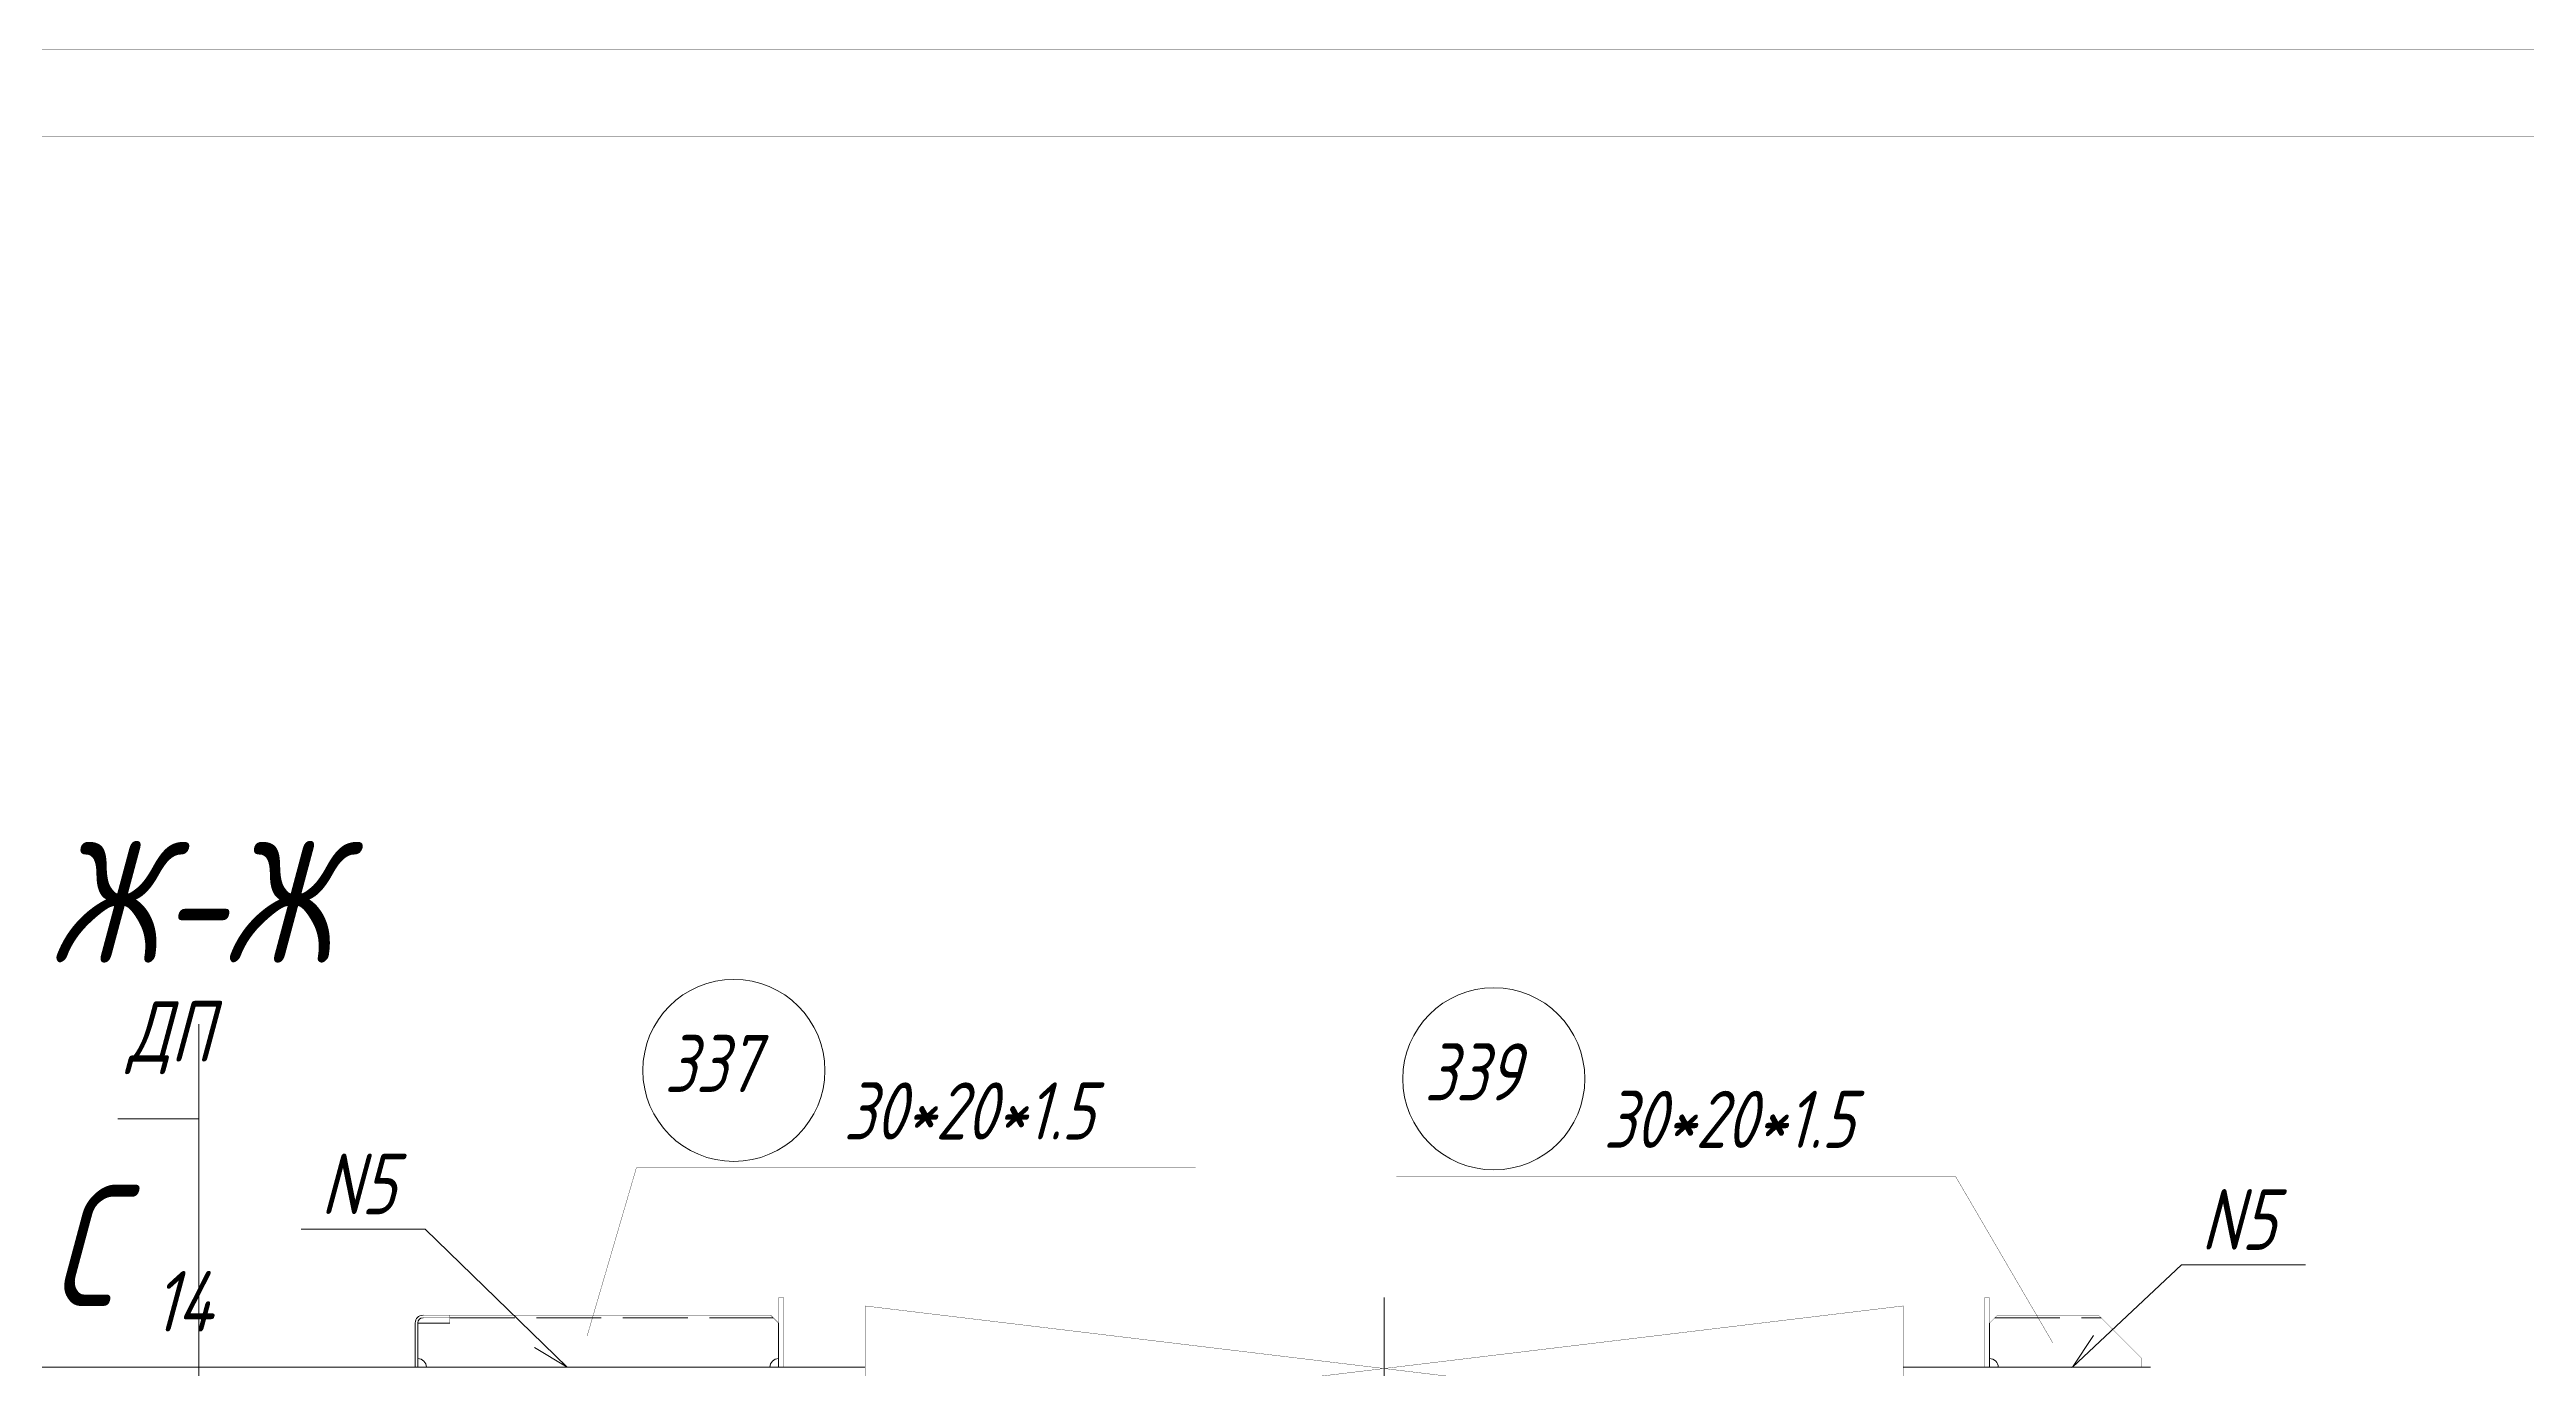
# Model space of a CAD drawing. Header units: millimetres. Extents: x 77380 to 135900, y -26587 to 17301.
# Drawn here: x 132278 to 133710, y 3312 to 4074 of the extents above; entities that cross this region are included whole.
import ezdxf

# ---------------------------------------------------------------- set-up
doc = ezdxf.new("R2010")
doc.units = ezdxf.units.MM
for name, pattern in [('K5LT32768', [0]), ('K5LT32772', [0]), ('K5LT32773', [50, 37.5, -12.5]), ('K5LT32776', [0]), ('K5LT32780', [0]), ('K5LT32781', [0]), ('K5LT32785', [200, 125, -25, 25, -25]), ('K5LT32835', [0]), ('K5LT_THIN', [0])]:
    doc.linetypes.add(name, pattern=pattern)
doc.styles.add('KTEXTSTYLE', font='GOST_AU.SHX', dxfattribs={"width": 0.96, "height": 5})

# ---------------------------------------------------------------- blocks, each defined once
blk = doc.blocks.new('U298')
at = {"color": 7, "linetype": 'K5LT32780', "const_width": 0.18}
for points in [[(126945.3, 12764.4), (135355.3, 12764.4), (135355.3, 18704.4), (126945.3, 18704.4)], [(127145.3, 12814.4), (135305.3, 12814.4), (135305.3, 18654.4), (127145.3, 18654.4)]]:
    blk.add_lwpolyline(points, close=True, dxfattribs=at)
blk = doc.blocks.new('U316')
at = {"color": 7, "linetype": 'K5LT_THIN', "lineweight": 18}
for p, q in [((131950, 18022.9), (132032.1, 17943.1)), ((132032.1, 17943.1), (132029.2, 17945.9))]:
    blk.add_line(p, q, dxfattribs=at)
at = {"color": 7, "linetype": 'K5LT32835', "lineweight": 18}
for p, q in [((132029.5, 17944.8), (132030.3, 17944.8)), ((132029.5, 17944.8), (132030.4, 17944.8)), ((132029.5, 17944.8), (132029.5, 17944.8)), ((132029.6, 17944.9), (132030.2, 17944.9)), ((132029.6, 17944.7), (132029.6, 17944.9)), ((132029.6, 17944.7), (132029.6, 17944.8)), ((132029.6, 17944.7), (132030.4, 17944.7)), ((132029.7, 17945), (132030.1, 17945)), ((132029.7, 17944.9), (132030.2, 17945)), ((132029.7, 17944.6), (132029.7, 17945)), ((132029.8, 17944.6), (132029.7, 17945)), ((132029.7, 17944.6), (132030.5, 17944.6)), ((132029.8, 17945.1), (132030, 17945.1)), ((132029.8, 17945.1), (132030, 17945.1)), ((132029.8, 17944.6), (132029.8, 17945.1)), ((132029.8, 17944.6), (132030.6, 17944.6)), ((132029.9, 17945.2), (132029.9, 17945.2)), ((132029.9, 17944.5), (132029.9, 17945.2)), ((132029.9, 17944.5), (132029.9, 17945.2)), ((132029.9, 17944.5), (132030.6, 17944.5)), ((132030, 17944.4), (132030, 17945.1)), ((132030, 17944.4), (132030.7, 17944.5)), ((132030.1, 17944.4), (132030.1, 17945)), ((132030.1, 17944.4), (132030.1, 17945)), ((132030.1, 17944.4), (132030.7, 17944.4)), ((132030.2, 17944.3), (132030.2, 17944.9)), ((132030.2, 17944.3), (132030.8, 17944.3)), ((132030.3, 17944.3), (132030.3, 17944.9)), ((132030.3, 17944.2), (132030.3, 17944.8)), ((132030.3, 17944.3), (132030.9, 17944.3)), ((132030.4, 17944.2), (132030.4, 17944.7)), ((132030.4, 17944.2), (132030.9, 17944.2)), ((132030.5, 17944.1), (132030.5, 17944.7)), ((132030.5, 17944.1), (132030.5, 17944.6)), ((132030.5, 17944.1), (132031, 17944.1)), ((132030.6, 17944.1), (132030.6, 17944.5)), ((132030.7, 17944), (132030.6, 17944.5)), ((132030.6, 17944.1), (132031.1, 17944.1)), ((132030.7, 17944), (132030.7, 17944.4)), ((132030.7, 17944), (132031.1, 17944)), ((132030.8, 17943.9), (132030.8, 17944.4)), ((132030.8, 17943.9), (132030.8, 17944.3)), ((132030.8, 17943.9), (132031.2, 17943.9)), ((132030.9, 17943.9), (132030.9, 17944.2)), ((132030.9, 17943.9), (132031.3, 17943.9)), ((132031, 17943.8), (132031, 17944.2)), ((132031, 17943.8), (132031, 17944.1)), ((132031, 17943.8), (132031.3, 17943.8)), ((132031.1, 17943.7), (132031.1, 17944)), ((132031.1, 17943.8), (132031.4, 17943.8)), ((132031.2, 17943.7), (132031.2, 17944)), ((132031.2, 17943.6), (132031.2, 17943.9)), ((132031.2, 17943.7), (132031.5, 17943.7)), ((132031.2, 17943.6), (132031.5, 17943.6)), ((132031.3, 17943.6), (132031.3, 17943.9)), ((132031.3, 17943.6), (132031.6, 17943.6)), ((132031.4, 17943.6), (132031.4, 17943.8)), ((132031.4, 17943.5), (132031.4, 17943.7)), ((132031.4, 17943.5), (132031.6, 17943.5)), ((132031.5, 17943.5), (132031.5, 17943.7)), ((132031.5, 17943.4), (132031.5, 17943.6)), ((132031.5, 17943.4), (132031.7, 17943.4)), ((132031.6, 17943.4), (132031.6, 17943.5)), ((132031.6, 17943.4), (132031.8, 17943.4)), ((132031.7, 17943.4), (132031.7, 17943.5)), ((132031.7, 17943.3), (132031.7, 17943.4)), ((132031.7, 17943.3), (132031.8, 17943.3)), ((132031.8, 17943.3), (132031.8, 17943.4)), ((132031.8, 17943.3), (132031.9, 17943.3)), ((132031.9, 17943.2), (132031.9, 17943.3)), ((132031.9, 17943.2), (132032, 17943.2)), ((132031.9, 17943.2), (132031.9, 17943.2)), ((132032, 17943.1), (132032, 17943.2)), ((132032, 17943.1), (132032, 17943.1))]:
    blk.add_line(p, q, dxfattribs=at)
at = {"color": 7, "linetype": 'K5LT32835', "const_width": 0.18}
blk.add_lwpolyline([(132029.9, 17945.2), (132032.1, 17943.1), (132029.5, 17944.8)], close=True, dxfattribs=at)
blk = doc.blocks.new('U317')
at = {"color": 7, "linetype": 'K5LT_THIN', "lineweight": 18}
for p, q in [((132965.1, 18002.3), (132902.1, 17943.1)), ((132902.1, 17943.1), (132905, 17945.8))]:
    blk.add_line(p, q, dxfattribs=at)
at = {"color": 7, "linetype": 'K5LT32835', "lineweight": 18}
for p, q in [((132902.1, 17943.2), (132902.1, 17943.2)), ((132902.1, 17943.1), (132902.1, 17943.1)), ((132902.2, 17943.4), (132902.3, 17943.4)), ((132902.2, 17943.3), (132902.2, 17943.3)), ((132902.2, 17943.3), (132902.3, 17943.3)), ((132902.2, 17943.2), (132902.2, 17943.2)), ((132902.2, 17943.2), (132902.2, 17943.2)), ((132902.3, 17943.5), (132902.5, 17943.5)), ((132902.3, 17943.4), (132902.3, 17943.3)), ((132902.3, 17943.4), (132902.4, 17943.4)), ((132902.4, 17943.6), (132902.4, 17943.4)), ((132902.4, 17943.6), (132902.6, 17943.6)), ((132902.4, 17943.5), (132902.4, 17943.4)), ((132902.4, 17943.5), (132902.5, 17943.5)), ((132902.5, 17943.7), (132902.5, 17943.5)), ((132902.5, 17943.7), (132902.7, 17943.7)), ((132902.5, 17943.7), (132902.7, 17943.7)), ((132902.6, 17943.9), (132902.6, 17943.6)), ((132902.6, 17943.9), (132902.9, 17943.9)), ((132902.6, 17943.9), (132902.9, 17943.8)), ((132902.6, 17943.8), (132902.6, 17943.6)), ((132902.6, 17943.8), (132902.8, 17943.8)), ((132902.7, 17944), (132902.7, 17943.7)), ((132902.7, 17944), (132903.1, 17944)), ((132902.7, 17944), (132903, 17944)), ((132902.8, 17944.2), (132902.8, 17943.8)), ((132902.8, 17944.2), (132903.2, 17944.2)), ((132902.8, 17944.1), (132902.8, 17943.7)), ((132902.8, 17944.1), (132903.1, 17944.1)), ((132902.9, 17944.3), (132902.9, 17943.9)), ((132902.9, 17944.3), (132903.3, 17944.3)), ((132902.9, 17944.2), (132903.2, 17944.2)), ((132903, 17944.5), (132903, 17944)), ((132903, 17944.5), (132903.5, 17944.5)), ((132903, 17944.4), (132903, 17943.9)), ((132903, 17944.4), (132903.4, 17944.4)), ((132903, 17944.3), (132903.4, 17944.3)), ((132903.2, 17944.6), (132903.1, 17944.1)), ((132903.1, 17944.6), (132903.6, 17944.6)), ((132903.1, 17944.5), (132903.1, 17944.1)), ((132903.1, 17944.5), (132903.6, 17944.5)), ((132903.2, 17944.7), (132903.2, 17944.2)), ((132903.2, 17944.7), (132903.8, 17944.7)), ((132903.2, 17944.7), (132903.7, 17944.6)), ((132903.4, 17944.9), (132903.3, 17944.3)), ((132903.3, 17944.8), (132903.3, 17944.2)), ((132903.3, 17944.8), (132903.9, 17944.8)), ((132903.3, 17944.8), (132903.8, 17944.8)), ((132903.4, 17945), (132903.4, 17944.4)), ((132903.4, 17945), (132904.1, 17945)), ((132903.4, 17945), (132904, 17945)), ((132903.4, 17944.9), (132904, 17944.9)), ((132903.6, 17945.2), (132903.5, 17944.5)), ((132903.5, 17945.2), (132904.2, 17945.1)), ((132903.5, 17945.1), (132903.5, 17944.4)), ((132903.5, 17945.1), (132904.2, 17945.1)), ((132903.6, 17945.3), (132903.6, 17944.5)), ((132903.6, 17945.3), (132904.2, 17945.3)), ((132903.6, 17945.2), (132904.2, 17945.2)), ((132903.8, 17945.5), (132903.7, 17944.7)), ((132903.7, 17945.4), (132903.7, 17944.6)), ((132903.7, 17945.4), (132904, 17945.4)), ((132903.7, 17945.3), (132904.1, 17945.3)), ((132903.8, 17945.6), (132903.8, 17944.7)), ((132903.8, 17945.6), (132903.9, 17945.6)), ((132903.8, 17945.5), (132903.9, 17945.5)), ((132903.8, 17945.5), (132904, 17945.5)), ((132903.9, 17945.6), (132903.9, 17944.8)), ((132904, 17945.5), (132903.9, 17944.9)), ((132904, 17945.4), (132904, 17944.9)), ((132904.1, 17945.4), (132904.1, 17945)), ((132904.1, 17945.3), (132904.1, 17945)), ((132904.2, 17945.2), (132904.2, 17945.1)), ((132904.3, 17945.2), (132904.3, 17945.2))]:
    blk.add_line(p, q, dxfattribs=at)
at = {"color": 7, "linetype": 'K5LT32835', "const_width": 0.18}
blk.add_lwpolyline([(132904.3, 17945.2), (132902.1, 17943.1), (132903.8, 17945.6)], close=True, dxfattribs=at)

msp = doc.modelspace()

# ---------------------------------------------------------------- linework, layer by layer
at = {"color": 1, "linetype": 'K5LT32772', "lineweight": 18, "true_color": 0xff0000}
msp.add_line((132364.297, 3511.361), (132364.297, 2715.666), dxfattribs=at)
at = {"color": 1, "linetype": 'K5LT32781', "lineweight": 0, "true_color": 0xff0000}
msp.add_line((132364.297, 3456.599), (132317.422, 3456.599), dxfattribs=at)
at = {"color": 7, "linetype": 'K5LT32780', "lineweight": 18}
for p, q in [((132495.085, 3392.9), (132423.403, 3392.9)), ((133581.811, 3372.335), (133510.129, 3372.335))]:
    msp.add_line(p, q, dxfattribs=at)
at = {"color": 1, "linetype": 'K5LT32785', "lineweight": 18, "true_color": 0xff0000}
msp.add_line((133049.296, 2839.932), (133049.296, 3353.477), dxfattribs=at)
at = {"color": 3, "linetype": 'K5LT32768', "lineweight": 18, "true_color": 0x00ff00}
for p, q in [((132489.297, 3313.099), (132489.297, 3338.654)), ((132490.796, 3313.099), (132490.796, 3338.654)), ((132490.796, 3313.099), (132490.796, 3338.599)), ((132490.796, 3338.599), (132509.296, 3338.599)), ((132699.297, 3338.599), (132699.297, 3313.099)), ((133399.297, 3313.099), (133399.297, 3338.599)), ((132749.297, 3313.099), (131979.296, 3313.099)), ((132699.297, 3313.099), (132490.796, 3313.099)), ((133492.31, 3313.099), (133349.297, 3313.099)), ((133487.296, 3313.099), (133399.297, 3313.099))]:
    msp.add_line(p, q, dxfattribs=at)
at = {"color": 1, "linetype": 'K5LT32773', "lineweight": 18, "true_color": 0xff0000}
for p, q in [((132509.296, 3341.654), (132696.242, 3341.654)), ((133402.352, 3341.654), (133463.741, 3341.654))]:
    msp.add_line(p, q, dxfattribs=at)
at = {"color": 7, "linetype": 'K5LT_THIN', "lineweight": 18}
for p, q in [((132577.103, 3313.099), (132558.279, 3324.486)), ((133447.121, 3313.099), (133459.415, 3331.343))]:
    msp.add_line(p, q, dxfattribs=at)
at = {"color": 1, "linetype": 'K5LT32772', "true_color": 0xff0000, "const_width": 0.18}
for points in [[(132940.323, 3428.227), (132617.096, 3428.227), (132588.641, 3331.082)], [(133056.359, 3423.381), (133379.586, 3423.381), (133435.831, 3327.12)], [(132493.796, 3343.154), (132509.241, 3343.154), (132509.241, 3341.654), (132493.796, 3341.654)], [(132509.296, 3338.599), (132509.296, 3343.154), (132694.742, 3343.154), (132699.297, 3338.599)], [(133399.297, 3338.599), (133403.852, 3343.154), (133462.241, 3343.154), (133466.796, 3338.599)]]:
    msp.add_lwpolyline(points, dxfattribs=at)
at = {"color": 6, "linetype": 'K5LT32776', "true_color": 0xff00ff, "const_width": 0.18}
for points in [[(132699.297, 3313.099), (132699.297, 3353.099), (132702.297, 3353.099), (132702.297, 3313.099)], [(133399.297, 3313.099), (133399.297, 3353.099), (133396.297, 3353.099), (133396.297, 3313.099)]]:
    msp.add_lwpolyline(points, dxfattribs=at)
at = {"color": 7, "linetype": 'K5LT32780', "const_width": 0.18}
msp.add_lwpolyline([(132749.297, 3276.198), (132749.297, 3348.5), (133349.297, 3276.198), (133349.297, 3348.5)], close=True, dxfattribs=at)
at = {"color": 3, "linetype": 'K5LT32768', "true_color": 0x00ff00, "const_width": 0.18}
msp.add_lwpolyline([(133466.796, 3338.599), (133487.296, 3318.099), (133487.296, 3313.099)], dxfattribs=at)
at = {"color": 1, "linetype": 'K5LT32772', "lineweight": 18, "true_color": 0xff0000}
for centre in [(132673.456, 3484.587), (133112.719, 3479.741)]:
    msp.add_circle(centre, 52.603, dxfattribs=at)
at = {"color": 3, "linetype": 'K5LT32768', "lineweight": 18, "true_color": 0x00ff00}
for centre, radius, start, end in [((132493.796, 3338.654), 4.5, 90.002501, 180.002357), ((132493.796, 3338.654), 3, 90.004574, 180.002708), ((132490.796, 3313.099), 5.001, 0.002472, 89.997528), ((132699.297, 3313.099), 5.001, 90.002473, 179.997528), ((133399.297, 3313.1), 4.999, 359.987549, 89.994965)]:
    msp.add_arc(centre, radius, start, end, dxfattribs=at)

# ---------------------------------------------------------------- block references
for name in ['U298', 'U316', 'U317']:
    msp.add_blockref(name, (545.046, -14630.011))

# ---------------------------------------------------------------- texts
at = {"color": 7, "char_height": 2.5, "attachment_point": 1, "style": 'KTEXTSTYLE'}
for s, insert in [('\\H3.5;\\W0.965;\\Q15;\\Q15;\\H70.00;Ж-Ж', (132277.926, 3616.891)), ('\\H3.5;\\W0.965;\\Q15;\\Q15;\\H35.00;ДП', (132323.168, 3524.608)), ('\\H3.5;\\W0.965;\\Q15;\\Q15;\\H33.00;{\\c255;337}', (132633.32, 3505.062)), ('\\H3.5;\\W0.965;\\Q15;\\Q15;\\H33.00;{\\c255;339}', (133072.583, 3500.216)), ('\\H3.5;\\W0.965;\\Q15;\\Q15;\\H33.00;{\\c255;30*20*1.5}', (132736.861, 3477.666)), ('\\H3.5;\\W0.965;\\Q15;\\Q15;\\H33.00;{\\c255;30*20*1.5}', (133176.124, 3472.819)), ('\\H3.5;\\W0.965;\\Q15;\\Q15;\\H35.00;N5', (132434.613, 3436.467)), ('\\H3.5;\\W0.965;\\Q15;\\Q15;\\H70.00;С', (132278.616, 3418.356)), ('\\H3.5;\\W0.965;\\Q15;\\Q15;\\H35.00;N5', (133521.339, 3415.903))]:
    msp.add_mtext(s, dxfattribs=dict(at, insert=insert))
at = {"color": 7, "insert": (132337.784, 3368.672), "char_height": 2.5, "attachment_point": 1, "rotation": 359.999999, "style": 'KTEXTSTYLE'}
msp.add_mtext('\\H3.5;\\W0.965;\\Q15;\\Q15;\\H35.00;{\\c255;14}', dxfattribs=at)

doc.saveas('drawing.dxf')
